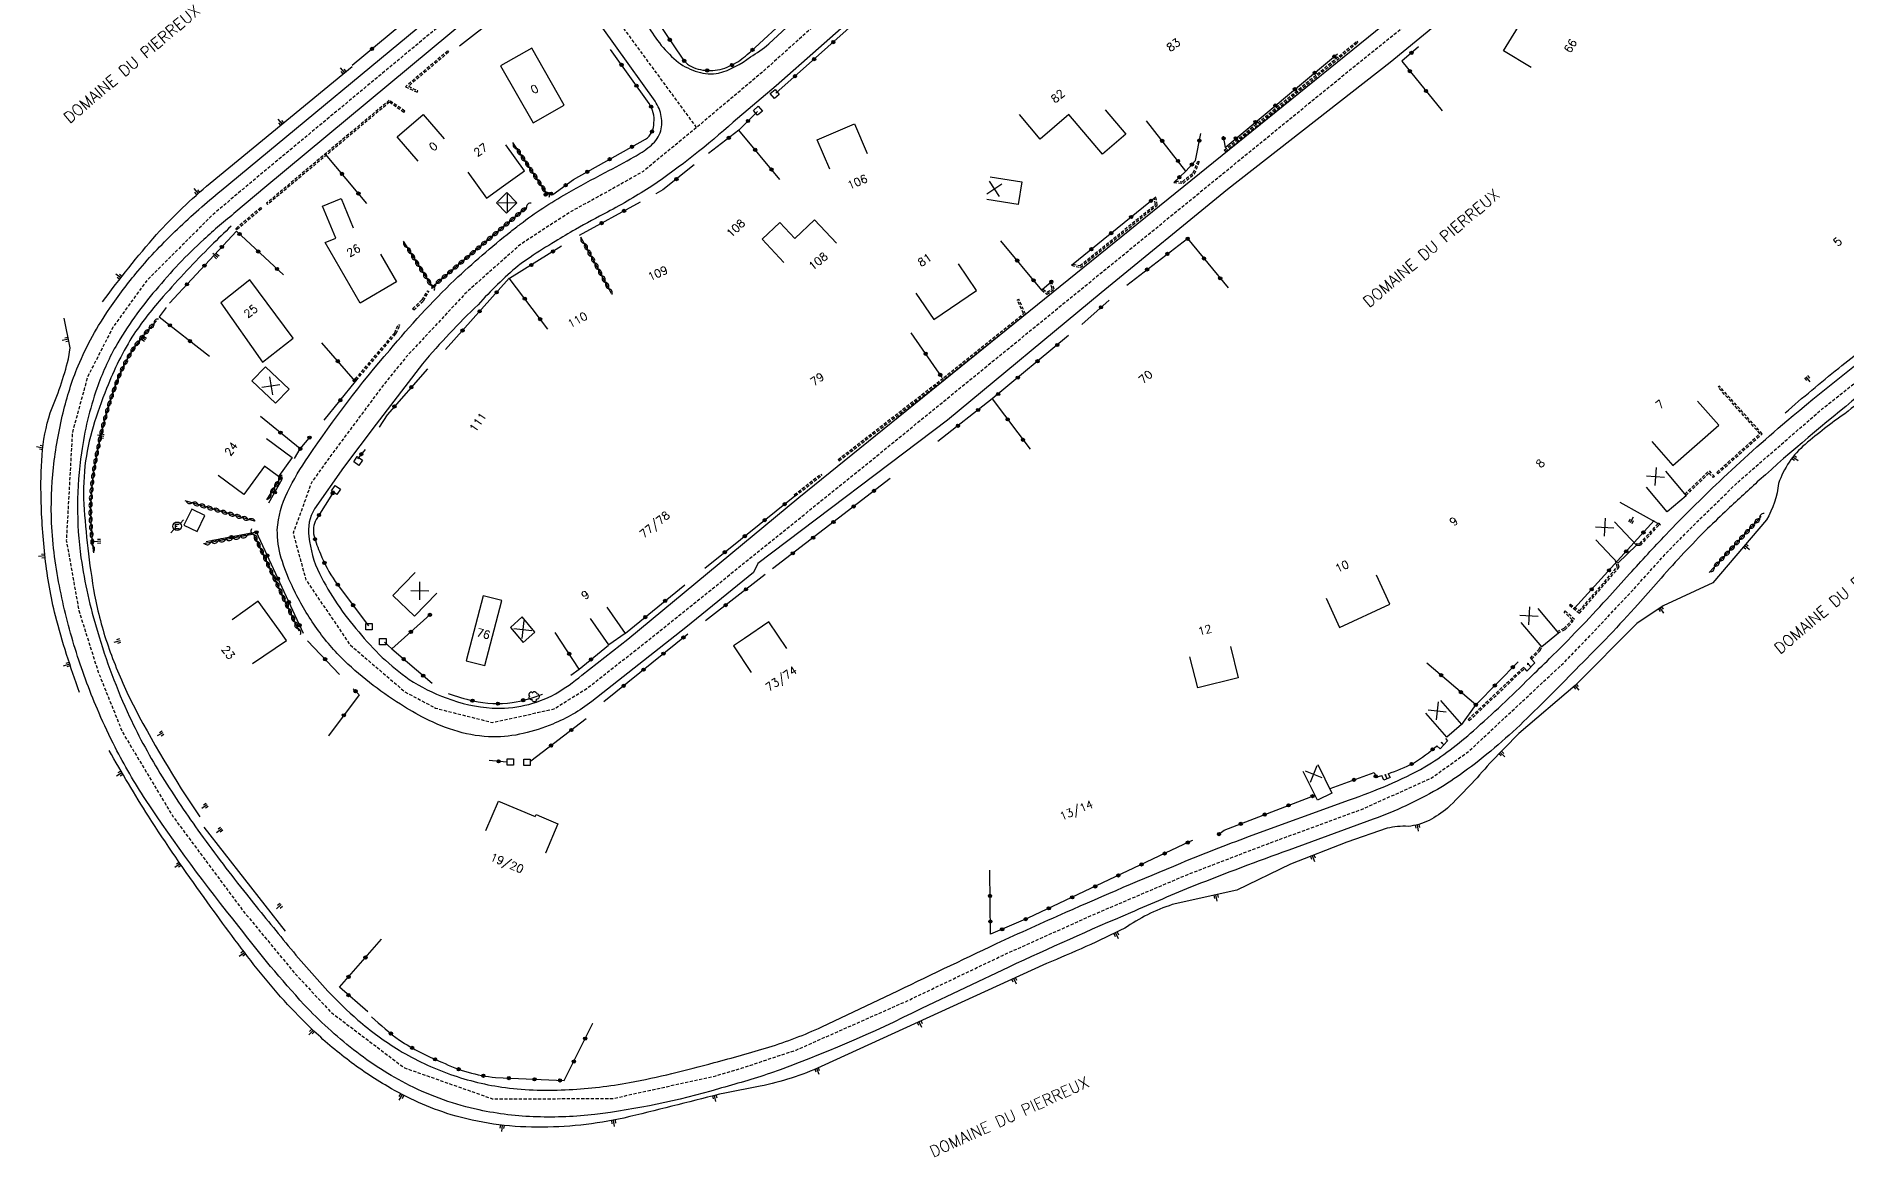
# Model space of a CAD drawing. Header units: millimetres. Extents: x 215106 to 216001, y 109646 to 110000.
# Drawn here: x 215105.7 to 215388.6, y 109693.8 to 109868.9 of the extents above; entities that cross this region are included whole.
import ezdxf
from ezdxf.enums import TextEntityAlignment as Align

# ---------------------------------------------------------------- set-up
doc = ezdxf.new("R2010")
doc.units = ezdxf.units.MM
doc.linetypes.add('DASHED', pattern=[0.75, 0.5, -0.25])
doc.layers.get('0').update_dxf_attribs({"linetype": 'CONTINUOUS'})
for name, color, linetype in [('W0001', 6, 'DASHED'), ('W0008', 7, 'CONTINUOUS'), ('W0100', 7, 'CONTINUOUS'), ('W0112', 1, 'DASHED'), ('W0211', 2, 'CONTINUOUS'), ('W0300', 7, 'CONTINUOUS'), ('W0310', 3, 'CONTINUOUS'), ('W0322', 7, 'CONTINUOUS'), ('W0471', 7, 'CONTINUOUS'), ('W0989', 7, 'CONTINUOUS'), ('W0991', 7, 'CONTINUOUS')]:
    doc.layers.add(name, color=color, linetype=linetype)
doc.styles.get("Standard").update_dxf_attribs({"font": 'romans.shx', "width": 0.85})

# ---------------------------------------------------------------- blocks, each defined once
blk = doc.blocks.new('t112o')
at = {"color": 0, "linetype": 'Continuous'}
for p, q in [((-0.5, 0.5), (0.5, 0.5)), ((-0.5, -0.5), (-0.5, 0.5)), ((0.5, 0.5), (0.5, -0.5)), ((0.5, -0.5), (-0.5, -0.5))]:
    blk.add_line(p, q, dxfattribs=at)
blk = doc.blocks.new('T471')
for p, q in [((-0.333334, 0.333334), (-0.333334, -0.333334)), ((-0.333334, 0.333334), (0.333334, 0.333334)), ((-0.333334, 0), (0, 0)), ((0.500001, 0.500001), (1.000002, 1.000002)), ((-0.500001, -0.500001), (-1.000002, -1.000002)), ((-0.333334, -0.333334), (0.333334, -0.333334))]:
    blk.add_line(p, q)
blk.add_ellipse((0, 0), major_axis=(0.471405, 0.471405), ratio=1, start_param=5.4977871438, end_param=11.780972451)
blk = doc.blocks.new('T300')
for p, q in [((-0.8, 0.51), (-0.86, 0.34)), ((-0.86, 0.34), (-0.86, 0.17)), ((-0.86, 0.17), (-0.74, 0.06)), ((-0.69, 0.63), (-0.8, 0.51)), ((-0.8, -0.06), (-0.74, 0.06)), ((-0.74, 0.06), (-0.69, 0.11)), ((-0.57, 0.69), (-0.69, 0.63)), ((-0.46, 0.69), (-0.57, 0.69)), ((-0.29, 0.63), (-0.46, 0.69)), ((-0.29, 0.63), (-0.17, 0.74)), ((-0.23, 0.57), (-0.29, 0.63)), ((-0.17, 0.74), (-0.06, 0.8)), ((-0.06, 0.8), (0.06, 0.8)), ((0.06, 0.8), (0.23, 0.74)), ((0.23, 0.74), (0.34, 0.63)), ((0.34, 0.63), (0.4, 0.51)), ((0.46, 0.46), (0.34, 0.46)), ((0.4, 0.51), (0.4, 0.46)), ((0.57, 0.4), (0.46, 0.46)), ((0.57, 0.4), (0.69, 0.29)), ((0.69, 0.29), (0.74, 0.17)), ((0.74, 0.06), (0.69, -0.17)), ((0.74, 0.17), (0.74, 0.06)), ((-0.8, -0.17), (-0.8, -0.06)), ((-0.8, -0.23), (-0.8, -0.17)), ((-0.74, -0.34), (-0.8, -0.23)), ((-0.69, -0.4), (-0.74, -0.34)), ((-0.51, -0.46), (-0.69, -0.4)), ((-0.4, -0.46), (-0.51, -0.46)), ((-0.4, -0.46), (-0.34, -0.46)), ((-0.34, -0.46), (-0.34, -0.4)), ((-0.34, -0.51), (-0.34, -0.46)), ((-0.29, -0.63), (-0.34, -0.51)), ((-0.17, -0.74), (-0.29, -0.63)), ((-0.06, -0.8), (-0.17, -0.74)), ((0.06, -0.8), (-0.06, -0.8)), ((0.17, -0.74), (0.06, -0.8)), ((0.23, -0.69), (0.17, -0.74)), ((0.29, -0.46), (0.23, -0.46)), ((0.29, -0.63), (0.23, -0.69)), ((0.46, -0.4), (0.29, -0.46)), ((0.34, -0.51), (0.29, -0.63)), ((0.34, -0.51), (0.34, -0.46)), ((0.57, -0.34), (0.46, -0.4)), ((0.63, -0.29), (0.57, -0.34)), ((0.69, -0.17), (0.63, -0.29))]:
    blk.add_line(p, q)
blk = doc.blocks.new('t211o')
at = {"color": 0, "linetype": 'Continuous'}
for p, q in [((-0.29, 0.5), (-0.29, 0)), ((0, 1), (0, 0)), ((0.29, 0.5), (0.29, 0))]:
    blk.add_line(p, q, dxfattribs=at)
blk = doc.blocks.new('t991o')
at = {"color": 0, "linetype": 'Continuous'}
for p, q in [((-1, 1), (1, -1)), ((-1, -1), (1, 1))]:
    blk.add_line(p, q, dxfattribs=at)
blk = doc.blocks.new('t322o')
at = {"color": 0, "linetype": 'Continuous'}
for radius in [0.25, 0.15]:
    blk.add_circle((0, 0), radius, dxfattribs=at)
blk = doc.blocks.new('t310o')
at = {"color": 0, "linetype": 'Continuous'}
for centre, start, end in [((-0.5, 0.38), 216.8699, 323.1304), ((0.5, -0.37), 36.8699, 143.1303)]:
    blk.add_arc(centre, 0.625, start, end, dxfattribs=at)

msp = doc.modelspace()

# ---------------------------------------------------------------- linework, layer by layer
at = {"layer": 'W0001'}
msp.add_line((215208.91, 109854.64), (215185.86, 109886.01), dxfattribs=at)
at = {"layer": 'W0001', "flags": 128}
for points in [[(215264.37, 110000), (215231.25, 109961.94), (215210.08, 109936.66), (215197.49, 109919.68), (215192.56, 109910.28), (215188.71, 109901.15), (215187.75, 109897.94), (215186.99, 109891.46), (215185.86, 109886.01), (215177.97, 109878.18), (215172.43, 109873.58), (215138.05, 109845.02), (215133.27, 109840.97), (215123.01, 109830.72), (215117.71, 109823.42), (215113.75, 109815.63), (215111.38, 109806.95), (215110.45, 109790.13), (215112.41, 109779.17), (215115.44, 109769.56), (215119.2, 109760.2), (215127.12, 109746.97), (215137.99, 109732.35), (215146.17, 109722.45), (215151.81, 109716.41), (215163.26, 109707.74), (215176.99, 109702.91), (215195.73, 109702.93), (215211.96, 109706.51), (215216.02, 109707.72), (215224.43, 109710.51), (215241.67, 109718.14), (215256.7, 109725.31), (215271.63, 109732), (215285.63, 109737.96), (215298.26, 109742.8), (215312.74, 109748.1), (215323.64, 109752.99), (215329.48, 109757.16), (215344.45, 109771.1), (215348.93, 109775.75), (215355.29, 109782.52), (215360.37, 109788.16), (215365.14, 109793.01), (215371.78, 109799.45), (215384.77, 109810.73), (215393.09, 109817.35), (215406.72, 109827.63), (215414.05, 109832.16), (215427.69, 109840.55), (215434.99, 109844.34), (215454.51, 109852.94), (215463.01, 109855.79), (215471.19, 109858.33), (215474.15, 109858.83), (215484.85, 109859.91), (215502.98, 109863.39), (215513.42, 109866.76), (215523.02, 109870.22), (215531.76, 109872.24), (215540.2, 109871.03), (215542.61, 109870.14), (215547.1, 109864.33), (215549.08, 109858.41), (215553.31, 109841.97), (215557.24, 109830.47), (215561.81, 109823.58), (215567.13, 109818.04), (215573.66, 109811.58), (215573.66, 109811.58)], [(215368.56, 110000), (215311.99, 109948.07), (215248.75, 109889.83), (215219.32, 109863.41), (215208.91, 109854.64), (215200.54, 109847.77), (215194.78, 109844.51), (215189.3, 109841.52), (215181.38, 109836.37), (215172.94, 109828.88), (215163.54, 109818.81), (215159.62, 109813.93), (215151.02, 109802.38), (215148.74, 109799.15), (215145.88, 109791.26), (215147.86, 109783.99), (215154.75, 109773.85), (215163.34, 109766.48), (215168.14, 109763.93), (215177.03, 109761.68), (215186.63, 109763.81), (215191.76, 109767.01), (215202.71, 109775.61), (215236.49, 109802.88), (215309.69, 109862.6), (215407.32, 109941.56), (215425.37, 109956.44), (215439.67, 109967.6), (215444.65, 109972.16), (215447.28, 109976.96), (215447.43, 109981.64), (215446.28, 109985.8), (215439.22, 110000)]]:
    msp.add_lwpolyline(points, dxfattribs=at)
at = {"layer": 'W0008', "flags": 128}
for points in [[(215158.87, 109808.31), (215153.76, 109801.51), (215149.2, 109795.06, 0.1729), (215148.35, 109790.73, 0.09), (215150, 109784.95, 0.0656), (215156.13, 109775.87, 0.0715), (215164.02, 109768.42, 0.0567), (215169.79, 109765.53, 0.077), (215176.98, 109763.93, 0.0676), (215182.07, 109764.37, 0.0714), (215186.84, 109766.17, 0.0395), (215190.99, 109769.07), (215198.18, 109774.71), (215224.86, 109796.83), (215407.48, 109944.56), (215425.29, 109959.12), (215433.93, 109965.78, 0.0075), (215440.01, 109970.68, 0.0689), (215444.37, 109974.95, 0.0898), (215445.77, 109977.9, 0.0766), (215446, 109981.02, 0.1024), (215445.05, 109985.02), (215437.48, 110000)], [(215372.28, 110000), (215319.44, 109951.59), (215304.49, 109937.43), (215284.64, 109918.7), (215249.4, 109886.12), (215234.53, 109872.83), (215221.35, 109861.17), (215214.63, 109855.46, -0.0313), (215201.92, 109845.48, -0.0221), (215194.97, 109841.43, 0.0074), (215189.97, 109838.72, 0.0072), (215186.81, 109836.83, 0.01), (215182.88, 109834.35, 0.0172), (215181.05, 109833.04, 0.0356), (215174.78, 109826.95, 0.0285), (215166.11, 109817.74), (215158.87, 109808.31), (215158.87, 109808.31)], [(215208.97, 109931.23, 0.0225), (215201.98, 109921.98, 0.015), (215198.02, 109915.48, 0.0233), (215193.21, 109906.58, 0.077), (215190.32, 109897.23, 0.0027), (215189.89, 109892.17, 0.1677), (215190.23, 109887.43), (215194.67, 109880.52), (215201.25, 109870.58, 0.0918), (215206.06, 109864.81, 0.085), (215209.09, 109863.33, 0.115), (215212.34, 109863.11, 0.0965), (215217.3, 109865.66, 0.0429), (215220.17, 109867.7), (215248.1, 109893.54), (215277.38, 109920.55), (215319.49, 109958.71), (215343.39, 109979.55), (215365.2, 110000)], [(215381.54, 109917.58), (215317.23, 109864.77), (215291.84, 109844.93), (215272.08, 109828.8), (215248.11, 109808.92), (215218.46, 109786.5), (215217.8, 109785.12), (215207.23, 109776.52), (215192.53, 109764.96, -0.068), (215186.42, 109761.45, -0.0433), (215181.83, 109759.97, -0.0584), (215177.08, 109759.44, -0.0661), (215171.64, 109760.27, -0.0486), (215166.49, 109762.32, -0.0239), (215162.66, 109764.54, -0.0568), (215153.36, 109771.84, -0.0448), (215149.1, 109777.06, -0.0398), (215145.71, 109783.03, -0.0395), (215144.03, 109787.38, -0.0779), (215143.41, 109791.8, -0.1022), (215145, 109797.68, -0.0366), (215148.27, 109803.24, -0.0295), (215160.97, 109819.87, -0.0261), (215171.1, 109830.81, -0.0216), (215179.88, 109838.39, -0.0056), (215181.35, 109839.54, -0.0325), (215188.62, 109844.33, -0.0085), (215194.6, 109847.6, 0.0107), (215199.16, 109850.06, 0.0436), (215201.57, 109851.66, 0.1327), (215203.2, 109853.82, 0.1258), (215203.38, 109856.35, 0.1132), (215202.43, 109858.73), (215190.03, 109876.11, 0.1599)], [(215390.36, 109812.66, 0.0138), (215374.9, 109799.55, 0.0047), (215369.95, 109794.97, 0.0054), (215366.82, 109791.97, 0.0183), (215359.56, 109784.26), (215355.94, 109780.14, -0.014), (215346.78, 109770.53, -0.0082), (215338.08, 109761.82, -0.0344), (215328.71, 109753.92, -0.0223), (215324.61, 109751.23, -0.0458), (215314.58, 109746.58), (215301.39, 109741.75, 0.0083), (215286.7, 109736.2, 0.0061), (215276.67, 109731.96, 0.0087), (215257.66, 109723.47), (215244.01, 109717, -0.0301), (215220.43, 109706.89, -0.0134), (215212.3, 109704.46, -0.0405), (215193.02, 109700.44, -0.035), (215183.94, 109700.08, -0.0448), (215174.94, 109701.16, -0.0628), (215164.07, 109704.99, -0.0496), (215155.31, 109710.57, -0.0369), (215147.62, 109717.6, -0.0241), (215137.4, 109729.82, -0.0233), (215122.83, 109749.64, -0.024), (215118.08, 109757.81, -0.0166), (215115.56, 109763.17, -0.0255), (215112.02, 109772.62, -0.0269), (215109.5, 109782.39, -0.039), (215108.15, 109792.86, -0.0375), (215108.45, 109801.52, -0.0327), (215109.95, 109810.07, -0.0385), (215112.28, 109817.39, -0.0506), (215117.25, 109826.41, -0.0256), (215121.6, 109832.18, -0.0279), (215127.82, 109838.78, -0.0174), (215134.63, 109844.8), (215171.13, 109875.06)], [(215173.74, 109872.1), (215141.47, 109845.24), (215136.92, 109841.44, 0.011), (215131.92, 109837.15, 0.0332), (215124.42, 109829.25, 0.0475), (215118.16, 109820.44, 0.0423), (215115.23, 109813.88, 0.049), (215112.81, 109803.84, 0.0344), (215112.2, 109795.61, 0.0353), (215112.74, 109787.39, 0.038), (215115.32, 109775.95, 0.0374), (215120.32, 109762.59, 0.0285), (215125.43, 109753.2, 0.018), (215131.41, 109744.3, 0.0116), (215138.57, 109734.87, 0.0052), (215144.73, 109727.29, 0.0168), (215151.3, 109719.74, 0.0249), (215156, 109715.21, 0.0423), (215162.45, 109710.49, 0.0512), (215170.45, 109706.72, 0.0513), (215179.04, 109704.65, 0.0464), (215188.98, 109704.34, 0.0309), (215198.43, 109705.43, 0.0211), (215211.62, 109708.55, 0.0111), (215220.18, 109710.97, 0.0345), (215228.44, 109714.13), (215239.32, 109719.29, -0.0018), (215255.75, 109727.15, -0.005), (215266.59, 109732.04, -0.0067), (215284.55, 109739.73, -0.0094), (215295.13, 109743.86), (215310.89, 109749.63, 0.0455), (215322.67, 109754.75, 0.0455), (215330.25, 109760.4, 0.0142), (215339.03, 109768.65, 0.0016), (215342.13, 109771.67, 0.0137), (215351.07, 109780.96), (215354.64, 109784.89, -0.0058), (215360.33, 109791.06, -0.0132), (215368.66, 109799.34, -0.0133), (215379.18, 109808.8, -0.0133), (215395.82, 109822.05, -0.0064)]]:
    msp.add_lwpolyline(points, format="xyb", dxfattribs=at)
at = {"layer": 'W0100'}
for p, q in [((215338.67, 109770.93), (215338.89, 109770.89)), ((215338.67, 109770.93), (215338.7, 109770.71)), ((215339.21, 109770.36), (215338.67, 109770.93)), ((215325.2, 109758.62), (215325.25, 109758.45)), ((215325.2, 109758.62), (215325.36, 109758.57)), ((215325.61, 109758.19), (215325.2, 109758.62)), ((215316.43, 109753.54), (215316.43, 109753.34)), ((215316.43, 109753.54), (215316.58, 109753.41)), ((215316.75, 109752.87), (215316.43, 109753.54))]:
    msp.add_line(p, q, dxfattribs=at)
at = {"layer": 'W0100', "flags": 128}
for points in [[(215339.24, 109864.01), (215334.96, 109866.6), (215341.28, 109877), (215345.55, 109874.4), (215345.55, 109874.4)], [(215183.37, 109855.37), (215188.21, 109858.11), (215183.14, 109867.02), (215178.29, 109864.28), (215183.37, 109855.37), (215183.37, 109855.37)], [(215165.42, 109849.38), (215162.15, 109853.16), (215166.2, 109856.67), (215169.48, 109852.89), (215169.48, 109852.89)], [(215272.73, 109857.39), (215275.97, 109853.58), (215272.3, 109850.47), (215267.05, 109856.66), (215262.55, 109852.84), (215259.32, 109856.65), (215259.32, 109856.65)], [(215229.72, 109848.11), (215227.75, 109852.71), (215233.57, 109855.2), (215235.54, 109850.6), (215235.54, 109850.6)], [(215173.16, 109847.68), (215176.07, 109843.61), (215178.75, 109845.52), (215182.02, 109847.86), (215179.11, 109851.93), (215179.11, 109851.93)], [(215254.77, 109846.91), (215259.71, 109846.14), (215259.15, 109842.6), (215254.21, 109843.38), (215254.21, 109843.38)], [(215159.53, 109834.83), (215162.04, 109830.51), (215156.34, 109827.2), (215150.89, 109836.67), (215152.57, 109837.37), (215150.49, 109842.36), (215153.36, 109843.56), (215155.28, 109838.94), (215155.28, 109838.94)], [(215180.82, 109842.85), (215179.25, 109844.46), (215177.64, 109842.89), (215179.21, 109841.28), (215180.82, 109842.85), (215180.82, 109842.85)], [(215222.55, 109833.56), (215219.13, 109837.2), (215221.91, 109839.82), (215224.26, 109837.32), (215227.33, 109840.21), (215230.76, 109836.57), (215230.76, 109836.57)], [(215243.16, 109828.77), (215245.98, 109824.64), (215252.64, 109829.2), (215249.83, 109833.33), (215249.83, 109833.33)], [(215141.1, 109817.99), (215145.9, 109821.72), (215139.09, 109830.85), (215134.59, 109827.26), (215141.1, 109817.99), (215141.1, 109817.99)], [(215143.13, 109811.55), (215145.26, 109813.75), (215141.57, 109817.25), (215139.44, 109815.04), (215143.13, 109811.55), (215143.13, 109811.55)], [(215358.09, 109805.61), (215361.39, 109801.85), (215368.56, 109808.14), (215365.26, 109811.9), (215365.26, 109811.9)], [(215141.7, 109806.04), (215145.74, 109803.09), (215143.57, 109800.13), (215141.4, 109801.72), (215138.18, 109797.32), (215134.15, 109800.27), (215134.15, 109800.27)], [(215360.25, 109800.94), (215363.47, 109797.12), (215360.5, 109794.62), (215357.28, 109798.44), (215357.28, 109798.44)], [(215130.89, 109791.51), (215132.1, 109794.02), (215130.03, 109795.02), (215128.82, 109792.51), (215130.89, 109791.51), (215130.89, 109791.51)], [(215352.29, 109793.01), (215355.73, 109789.39), (215352.8, 109786.6), (215349.35, 109790.23), (215349.35, 109790.23)], [(215168.31, 109781.89), (215164.85, 109778.28), (215161.46, 109781.53), (215164.92, 109785.14), (215164.92, 109785.14)], [(215307.23, 109781.09), (215309.32, 109776.55), (215317.21, 109780.18), (215315.12, 109784.72), (215315.12, 109784.72)], [(215139.53, 109770.92), (215144.85, 109774.52), (215143.7, 109776.12), (215140.43, 109780.66), (215136.37, 109777.75), (215136.37, 109777.75)], [(215172.9, 109771.34), (215175.82, 109770.57), (215178.46, 109780.73), (215175.54, 109781.5), (215172.9, 109771.34), (215172.9, 109771.34)], [(215179.81, 109776.54), (215181.81, 109774.17), (215183.65, 109775.81), (215181.65, 109778.18), (215179.81, 109776.54), (215179.81, 109776.54)], [(215194.89, 109779.71), (215197.74, 109775.61), (215195.2, 109773.84), (215192.35, 109777.95), (215192.35, 109777.95)], [(215223, 109773.24), (215220.2, 109777.39), (215216.37, 109774.8), (215214.64, 109773.64), (215217.43, 109769.49), (215217.43, 109769.49)], [(215292.3, 109773.54), (215293.51, 109768.69), (215287.17, 109767.1), (215285.96, 109771.95), (215285.96, 109771.95)], [(215325.08, 109765.14), (215328.37, 109761.37), (215326.08, 109759.37), (215322.79, 109763.13), (215322.79, 109763.13)], [(215325.88, 109759.2), (215326.19, 109758.83), (215325.04, 109757.55), (215324.51, 109758.05), (215324.51, 109758.05)], [(215305.93, 109755.13), (215308.15, 109750.65), (215305.89, 109749.53), (215303.67, 109754.01), (215303.67, 109754.01)], [(215316.9, 109753.68), (215317.26, 109753.08), (215316.24, 109752.67), (215315.96, 109753.4), (215315.96, 109753.4)], [(215176, 109744.8), (215177.96, 109749.41), (215183.69, 109747.01), (215183.82, 109747.31), (215184.66, 109746.95), (215187.24, 109745.85), (215185.29, 109741.25), (215185.29, 109741.25)]]:
    msp.add_lwpolyline(points, dxfattribs=at)
at = {"layer": 'W0100'}
for points in [[(215340.29, 109779.49), (215343.51, 109775.66), (215340.94, 109773.5), (215337.72, 109777.32)], [(215338.2, 109770.1), (215338.57, 109769.71), (215339.86, 109771.02), (215339.32, 109771.57)]]:
    msp.add_lwpolyline(points, dxfattribs=at)
at = {"layer": 'W0112'}
for p, q in [((215309.25, 109865.8), (215312.01, 109868.11)), ((215309.42, 109865.61), (215312.17, 109867.92)), ((215312.01, 109868.11), (215312.17, 109867.92)), ((215169.99, 109866.6), (215163.43, 109861.01)), ((215170.15, 109866.41), (215163.89, 109861.07)), ((215169.99, 109866.6), (215170.15, 109866.41)), ((215291.33, 109851.08), (215309.26, 109865.8)), ((215291.49, 109850.89), (215309.42, 109865.61)), ((215163.43, 109861.01), (215165.25, 109860.17)), ((215163.89, 109861.07), (215165.35, 109860.4)), ((215165.25, 109860.17), (215165.35, 109860.4)), ((215160.89, 109858.89), (215141.72, 109842.8)), ((215160.91, 109858.58), (215141.88, 109842.61)), ((215163.32, 109857.21), (215160.89, 109858.89)), ((215163.18, 109857), (215160.91, 109858.58)), ((215163.18, 109857), (215163.32, 109857.21)), ((215291.33, 109851.08), (215291.49, 109850.89)), ((215286.48, 109847.57), (215287.2, 109849.39)), ((215286.69, 109847.41), (215287.43, 109849.3)), ((215287.2, 109849.39), (215287.43, 109849.3)), ((215283.43, 109846.05), (215283.68, 109846.28)), ((215283.43, 109846.05), (215284.88, 109845.91)), ((215283.68, 109846.28), (215284.8, 109846.17)), ((215284.8, 109846.17), (215286.48, 109847.57)), ((215284.88, 109845.91), (215286.69, 109847.41)), ((215141.72, 109842.8), (215141.88, 109842.61)), ((215268.8, 109833.06), (215280.58, 109842.62)), ((215268.86, 109832.79), (215280.85, 109842.52)), ((215280.65, 109843.8), (215280.42, 109843.62)), ((215280.58, 109842.62), (215280.42, 109843.62)), ((215280.85, 109842.52), (215280.65, 109843.8)), ((215140.79, 109842.12), (215136.93, 109838.84)), ((215140.95, 109841.93), (215137.09, 109838.65)), ((215140.79, 109842.12), (215140.95, 109841.93)), ((215137.09, 109838.65), (215136.93, 109838.84)), ((215267.45, 109833.11), (215267.7, 109833.31)), ((215267.45, 109833.11), (215268.86, 109832.79)), ((215267.7, 109833.31), (215268.8, 109833.06)), ((215166.02, 109827.7), (215166.85, 109829.12)), ((215166.24, 109827.58), (215167.06, 109829)), ((215166.85, 109829.12), (215167.06, 109829)), ((215263.01, 109829.4), (215262.81, 109829.23)), ((215262.81, 109829.23), (215263.64, 109828.59)), ((215263.01, 109829.4), (215263.65, 109828.91)), ((215263.64, 109828.59), (215264.75, 109829.39)), ((215263.65, 109828.91), (215264.45, 109829.48)), ((215264.13, 109830.37), (215264.33, 109830.54)), ((215264.45, 109829.48), (215264.13, 109830.37)), ((215264.75, 109829.39), (215264.33, 109830.54)), ((215164.54, 109826.33), (215166.07, 109827.76)), ((215164.71, 109826.15), (215164.54, 109826.33)), ((215164.71, 109826.15), (215166.24, 109827.58)), ((215247.53, 109815.57), (215259.98, 109825.58)), ((215247.68, 109815.38), (215260.29, 109825.51)), ((215259, 109827.72), (215259.23, 109827.82)), ((215259.98, 109825.58), (215259, 109827.72)), ((215260.29, 109825.51), (215259.23, 109827.82)), ((215155.58, 109815.33), (215161.78, 109822.61)), ((215161.74, 109822.55), (215162.33, 109823.87)), ((215161.97, 109822.45), (215162.56, 109823.77)), ((215162.33, 109823.87), (215162.56, 109823.77)), ((215155.77, 109815.16), (215161.97, 109822.45)), ((215155.58, 109815.33), (215155.77, 109815.16)), ((215231.01, 109802.77), (215247.53, 109815.58)), ((215231.16, 109802.57), (215247.68, 109815.38)), ((215368.66, 109814.23), (215368.47, 109814.06)), ((215374.99, 109806.81), (215368.47, 109814.06)), ((215375.34, 109806.79), (215368.66, 109814.23)), ((215368.26, 109800.76), (215374.99, 109806.81)), ((215368.43, 109800.57), (215375.34, 109806.79)), ((215231.01, 109802.77), (215231.16, 109802.57)), ((215224.17, 109797.28), (215228.29, 109800.48)), ((215224.32, 109797.08), (215228.44, 109800.29)), ((215228.29, 109800.48), (215228.44, 109800.29)), ((215363.27, 109797.36), (215367.04, 109800.99)), ((215363.43, 109797.17), (215367.03, 109800.64)), ((215367.03, 109800.64), (215367.7, 109799.95)), ((215367.04, 109800.99), (215367.88, 109800.12)), ((215367.88, 109800.12), (215367.7, 109799.95)), ((215368.26, 109800.76), (215368.43, 109800.57)), ((215224.26, 109797.09), (215224.17, 109797.28)), ((215356.23, 109789.62), (215359.15, 109792.83)), ((215356.33, 109789.36), (215359.34, 109792.66)), ((215359.34, 109792.66), (215359.15, 109792.83)), ((215355.74, 109789.64), (215355.73, 109789.39)), ((215355.73, 109789.39), (215356.33, 109789.36)), ((215355.74, 109789.64), (215356.23, 109789.62)), ((215346.78, 109779.11), (215352.72, 109786)), ((215346.82, 109778.76), (215352.99, 109785.94)), ((215352.72, 109786), (215352.42, 109787)), ((215352.99, 109785.94), (215352.8, 109786.6)), ((215345.4, 109780.19), (215345.24, 109780)), ((215345.4, 109780.19), (215346.78, 109779.11)), ((215344.38, 109776.36), (215345.68, 109777.75)), ((215344.58, 109779.13), (215344.41, 109778.95)), ((215345.68, 109777.75), (215344.41, 109778.95)), ((215344.53, 109776.15), (215346.04, 109777.76)), ((215346.04, 109777.76), (215344.58, 109779.13)), ((215345.24, 109780), (215346.82, 109778.76)), ((215344.38, 109776.36), (215343.34, 109775.86)), ((215344.53, 109776.15), (215343.51, 109775.66)), ((215339.14, 109771.75), (215340.46, 109773.08)), ((215339.32, 109771.57), (215339.14, 109771.75)), ((215339.32, 109771.57), (215340.67, 109772.94)), ((215340.46, 109773.08), (215340.76, 109773.71)), ((215340.67, 109772.94), (215340.94, 109773.5)), ((215329.42, 109762.16), (215338.03, 109770.29)), ((215329.59, 109761.98), (215338.2, 109770.1)), ((215338.2, 109770.1), (215338.03, 109770.29)), ((215329.42, 109762.16), (215329.59, 109761.98))]:
    msp.add_line(p, q, dxfattribs=at)
at = {"layer": 'W0211'}
for p, q in [((215359.49, 109792.54), (215353.18, 109796.06)), ((215131.92, 109745.33), (215144.62, 109729.08))]:
    msp.add_line(p, q, dxfattribs=at)
at = {"layer": 'W0211', "flags": 128}
for points in [[(215116.12, 109827.39, -0.0223), (215124.52, 109837.9, -0.037), (215132.93, 109845.93), (215155.08, 109864.19), (215155.08, 109864.19)], [(215136.18, 109839.21, 0.0037), (215133.08, 109836.2, 0.018), (215125.59, 109828.22, 0.0344), (215121.02, 109822.37, 0.0492), (215116.75, 109813.86, 0.0245), (215114.64, 109807.9, 0.0427), (215113.36, 109801.77, 0.0432), (215113.24, 109794.93, 0.0159), (215113.92, 109788.04, 0.0199), (215115.05, 109780.65, 0.0359), (215117.32, 109772.68, 0.0273), (215120.58, 109765.03, 0.0299), (215131.29, 109746.93), (215131.29, 109746.93)], [(215112.53, 109766.39, -0.0241), (215108.75, 109778.35, -0.0313), (215107.15, 109787.37, -0.0227), (215106.52, 109796.58, -0.0275), (215106.66, 109803.43, -0.0574), (215107.94, 109810.07, 0.0375), (215110.79, 109818.48), (215111.07, 109820.22), (215110.12, 109824.86), (215110.12, 109824.86)], [(215378.92, 109810.06, -0.0085), (215387.3, 109817.06, -0.0075), (215394.98, 109822.95), (215394.98, 109822.95)], [(215396.32, 109816.36, -0.0081), (215388.25, 109809.93, 0.0251), (215382.07, 109805.14, 0.1375), (215377.92, 109799.04, -0.1025), (215376.01, 109793.33), (215367.62, 109783.5), (215359.88, 109779.92), (215355.77, 109777.15), (215346.13, 109767.48), (215337.32, 109759.99), (215332.78, 109755.33, -0.0262), (215326.2, 109748.32, -0.059), (215323.31, 109746.4, -0.0959), (215320.05, 109745.46, 0.0647), (215316.77, 109745.17), (215310.48, 109742.97), (215301.68, 109739.54), (215293.31, 109735.49), (215283.2, 109733.23, 0.0738), (215275.77, 109729.55, -0.022), (215263.55, 109724.06), (215228.38, 109707.93, -0.054), (215218.85, 109704.86, -0.0012), (215212.49, 109703.6, -0.0006), (215197.55, 109699.88, -0.0252), (215190.8, 109698.8, -0.0287), (215183.95, 109698.46, -0.0333), (215177.16, 109698.96, -0.0388), (215170.55, 109700.42, -0.0572), (215160.65, 109704.82, -0.0321), (215154.25, 109709.12, -0.0282), (215148.42, 109714.15, -0.0338), (215139.76, 109723.85, -0.0119), (215131.99, 109734.34, -0.0139), (215123.27, 109747.04, -0.0103), (215117.14, 109757.32), (215117.14, 109757.32)]]:
    msp.add_lwpolyline(points, format="xyb", dxfattribs=at)
at = {"layer": 'W0310'}
for p, q in [((215185.49, 109844.33), (215180.19, 109852.27)), ((215190.78, 109837.54), (215195.58, 109828.76)), ((215141.79, 109796.49), (215143.76, 109799.64)), ((215139.87, 109793.15), (215129, 109796.33)), ((215367.09, 109785.14), (215375.19, 109793.85))]:
    msp.add_line(p, q, dxfattribs=at)
at = {"layer": 'W0310', "flags": 128}
for points in [[(215163.07, 109836.86), (215167.6, 109829.73), (215182.4, 109842.22), (215182.4, 109842.22)], [(215146.8, 109775.95), (215139.75, 109791.09), (215131.89, 109789.59), (215131.89, 109789.59)]]:
    msp.add_lwpolyline(points, dxfattribs=at)
msp.add_lwpolyline([(215124.56, 109824.42, 0.0357), (215121.17, 109820.43, 0.0587), (215118.34, 109814.9, 0.0428), (215115.38, 109804.43, 0.0515), (215114.21, 109794.64, 0.0264), (215114.7, 109788.19), (215114.7, 109788.19)], format="xyb", dxfattribs=at)
at = {"layer": 'W0322'}
for p, q in [((215155.11, 109864.36), (215166.68, 109873.96)), ((215221.88, 109846.54), (215215.5, 109854.24)), ((215285.33, 109847.82), (215279.17, 109855.7)), ((215157.37, 109842.79), (215150.94, 109850.45)), ((215200.1, 109843), (215190.56, 109837.79)), ((215267.45, 109833.11), (215280.65, 109843.8)), ((215187.78, 109836.09), (215179.7, 109831.04)), ((215179.64, 109831.08), (215169.67, 109819.95)), ((215185.68, 109823.11), (215179.64, 109831.08)), ((215273.33, 109827.68), (215269.08, 109823.88)), ((215247.26, 109815.57), (215242.42, 109822.58)), ((215255.08, 109812.24), (215260.99, 109804.38)), ((215147, 109804.45), (215140.79, 109809.49)), ((215157.11, 109804.31), (215155.95, 109802.89)), ((215210.18, 109785.78), (215224.26, 109797.09)), ((215239.12, 109799.81), (215220.76, 109785.68)), ((215346.03, 109779.55), (215358.5, 109793.25)), ((215197.8, 109775.62), (215207.04, 109783.17)), ((215219.62, 109784.82), (215210.3, 109777.57)), ((215161.29, 109773.17), (215167.24, 109778.51)), ((215153.14, 109769.21), (215148.1, 109774.45)), ((215190.56, 109770.02), (215186.83, 109775.76)), ((215207.51, 109775.5), (215194.4, 109764.9)), ((215330.62, 109764.44), (215322.99, 109770.97)), ((215191.63, 109762.27), (215182.99, 109755.64)), ((215179.22, 109755.5), (215176.5, 109755.76))]:
    msp.add_line(p, q, dxfattribs=at)
at = {"layer": 'W0322', "flags": 128}
for points in [[(215264.11, 109898.13), (215249.79, 109885.35), (215235.15, 109872.34), (215221.29, 109860), (215221.29, 109860)], [(215291.16, 109853.31), (215291.44, 109851.54), (215309.01, 109866.14), (215309.01, 109866.14)], [(215321.68, 109867.24), (215319.05, 109864.99), (215325.37, 109857.24), (215325.37, 109857.24)], [(215218.39, 109857.13), (215215.5, 109854.24), (215210.78, 109850.56), (215210.78, 109850.56)], [(215283.43, 109846.05), (215285.33, 109847.82), (215286.81, 109849.47), (215287.64, 109853.68), (215287.64, 109853.68)], [(215208.54, 109848.8), (215203.63, 109844.91), (215202.51, 109844.25), (215202.51, 109844.25)], [(215126.57, 109827.2), (215137.04, 109838.44), (215144.35, 109831.62), (215144.35, 109831.62)], [(215264.33, 109830.54), (215262.81, 109829.23), (215256.43, 109836.93), (215256.43, 109836.93)], [(215276.1, 109830.01), (215285.58, 109837.29), (215291.93, 109829.57), (215291.93, 109829.57)], [(215126.07, 109826.53), (215124.93, 109825.07), (215132.79, 109818.89), (215132.79, 109818.89)], [(215150.73, 109808.92), (215155.63, 109814.98), (215150.37, 109821.01), (215150.37, 109821.01)], [(215266.99, 109822.13), (215255.08, 109812.24), (215246.59, 109805.57), (215246.59, 109805.57)], [(215166.89, 109816.96), (215160.56, 109809.75), (215159.32, 109807.85), (215159.32, 109807.85)], [(215146.11, 109802.95), (215147, 109804.45), (215148.65, 109806.44), (215148.65, 109806.44)], [(215142.09, 109795.98), (215144.19, 109799.7), (215143.63, 109800.1), (215143.63, 109800.1)], [(215147.48, 109775.61), (215140.16, 109791.4), (215132.3, 109789.9), (215132.3, 109789.9)], [(215160.17, 109774.25), (215161.29, 109773.17), (215167.59, 109767.82), (215167.59, 109767.82)], [(215189.27, 109769.06), (215190.56, 109770.02), (215195.13, 109773.75), (215195.13, 109773.75)], [(215328.44, 109761.39), (215330.67, 109764.51), (215337.22, 109771.15), (215337.22, 109771.15)], [(215155.26, 109766.94), (215156.17, 109766.02), (215151.42, 109759.59), (215151.42, 109759.59)], [(215307.84, 109751.35), (215314.72, 109753.88), (215315.05, 109753.14), (215315.96, 109753.4), (215315.96, 109753.4)], [(215290.34, 109744.12), (215291.29, 109744.85), (215305.52, 109750.34), (215305.52, 109750.34)], [(215286.37, 109743.23), (215285.96, 109743.09), (215260.64, 109731.1), (215254.8, 109728.6), (215254.7, 109738.6), (215254.7, 109738.6)], [(215157.55, 109716.48), (215153.13, 109720.32), (215159.7, 109727.86), (215159.7, 109727.86)]]:
    msp.add_lwpolyline(points, dxfattribs=at)
for points in [[(215192.9, 109870.63), (215190.32, 109873.97, 0.1117), (215187.4, 109876.68, 0.1228), (215185.46, 109877.15, 0.158), (215183.52, 109876.47), (215171.88, 109867.37), (215171.88, 109867.37)], [(215197.86, 109878.19), (215200.82, 109874.09), (215206.75, 109865.32, 0.1806), (215209.12, 109863.77, 0.1059), (215212.19, 109863.65, 0.0938), (215215.02, 109864.72, 0.0516), (215217.37, 109866.53), (215223.34, 109872.04), (215223.34, 109872.04)], [(215185.12, 109844.04), (215185.8, 109844.47), (215186.44, 109844.16), (215189.66, 109846.51), (215200.91, 109852.8, 0.2465), (215202.24, 109855.37, 0.1662), (215201.51, 109858.39), (215195.45, 109866.84), (215195.45, 109866.84)], [(215152.29, 109797.88), (215149.47, 109793.39, 0.1991), (215149.16, 109790.82, 0.0489), (215150.15, 109788.06, 0.0598), (215152.46, 109783.72), (215157.65, 109776.81), (215157.65, 109776.81)], [(215170.07, 109766.21, 0.0255), (215174.01, 109765.07, 0.091), (215180.11, 109764.79, 0.0447), (215184.82, 109766.09), (215184.82, 109766.09)], [(215316.9, 109753.68, 0.0436), (215320.88, 109755.35, 0.0456), (215324.51, 109758.05), (215324.51, 109758.05)], [(215158.14, 109715.72, 0.0339), (215162.5, 109712.06, 0.0504), (215169.11, 109708.63, 0.0897), (215177.5, 109706.23), (215188.23, 109705.74), (215192.69, 109714.69), (215192.69, 109714.69)]]:
    msp.add_lwpolyline(points, format="xyb", dxfattribs=at)

# ---------------------------------------------------------------- block references
at = {"layer": 'W0112'}
for p, rotation in [((215221.11, 109859.87), 219.9313), ((215218.48, 109857.25), 219.9313), ((215156.03, 109802.54), 235.6286), ((215152.56, 109798.01), 235.6286)]:
    msp.add_blockref('t112o', p, dxfattribs=dict(at, rotation=rotation))
for p in [(215157.73, 109776.66), (215159.89, 109774.33), (215179.82, 109755.52), (215182.4, 109755.48)]:
    msp.add_blockref('t112o', p, dxfattribs=at)
at = {"layer": 'W0211'}
for p, rotation in [((215153.88, 109863.2), 39.50240311997204), ((215144.14, 109855.18), 39.5024031192698), ((215131.03, 109844.32), 40.02840673313766), ((215134.11, 109834.36), 48.8905578166538), ((215118.99, 109831.18), 51.76989751226826), ((215110.79, 109821.61), 101.9087359775682), ((215122.81, 109821.5), 58.35752351213778), ((215382.24, 109815.69), 218.4076089140019), ((215116.3, 109806.4), 76.993103244201), ((215106.78, 109804.62), 79.71896884197054), ((215380.15, 109803.13), 233.9485683191774), ((215354.71, 109792.89), 330.5248833021936), ((215115.82, 109790.05), 93.73033436160858), ((215372.58, 109789.32), 229.5119650610755), ((215107.1, 109787.76), 95.86843529587007), ((215359.43, 109779.62), 213.9382384549564), ((215118.9, 109774.52), 106.7396882802711), ((215110.98, 109770.85), 108.1248872702905), ((215346.13, 109767.48), 220.3911759979035), ((215125.57, 109760.12), 118.2551629963641), ((215334.41, 109757.01), 225.6950080051467), ((215119.14, 109753.87), 120.2092043164154), ((215132.46, 109748.86), 123.0609697517917), ((215134.72, 109745.13), 127.6760738339216), ((215321.5, 109745.71), 189.840133863546), ((215305.1, 109740.87), 201.3001237928669), ((215128.23, 109739.64), 124.7895297003002), ((215290.02, 109734.76), 192.603771920344), ((215144.03, 109733.23), 130.57036524586), ((215274.37, 109728.8), 206.2326939883368), ((215138.26, 109725.78), 127.1571185308016), ((215258.43, 109721.71), 204.6326055079153), ((215243.69, 109714.95), 204.6326055077061), ((215149.01, 109713.59), 136.0479766460441), ((215227.67, 109707.62), 200.6255072762933), ((215162.94, 109703.55), 151.7110702841927), ((215211.7, 109703.43), 193.1405858714264), ((215178.59, 109698.78), 172.596777701195), ((215195.93, 109699.55), 188.7327609467256)]:
    msp.add_blockref('t211o', p, dxfattribs=dict(at, rotation=rotation))
at = {"layer": 'W0300'}
msp.add_blockref('T300', (215183.56, 109765.71), dxfattribs=at)
at = {"layer": 'W0310'}
for p, rotation in [((215180.83, 109851.31), 123.7555032897554), ((215181.47, 109850.35), 123.7555032897554), ((215182.11, 109849.39), 123.7555032897554), ((215182.76, 109848.42), 123.7555032897554), ((215183.4, 109847.46), 123.7555032897554), ((215184.04, 109846.5), 123.7555032897554), ((215184.68, 109845.54), 123.7555032897554), ((215185.32, 109844.58), 123.7555032897554), ((215182.32, 109842.16), 40.18662906873492), ((215178.79, 109839.18), 40.18662906873492), ((215179.67, 109839.92), 40.18662906873492), ((215180.56, 109840.67), 40.18662906873492), ((215181.44, 109841.41), 40.18662906873492), ((215163.69, 109835.89), 302.4598096120802), ((215175.26, 109836.2), 40.18662906873492), ((215176.14, 109836.94), 40.18662906873492), ((215177.03, 109837.69), 40.18662906873492), ((215177.91, 109838.43), 40.18662906873492), ((215191.34, 109836.52), 298.6540832744034), ((215164.31, 109834.91), 302.4598096120802), ((215164.93, 109833.94), 302.4598096120802), ((215165.55, 109832.96), 302.4598096120802), ((215171.73, 109833.22), 40.18662906873492), ((215172.62, 109833.96), 40.18662906873492), ((215173.5, 109834.71), 40.18662906873492), ((215174.38, 109835.45), 40.18662906873492), ((215191.89, 109835.51), 298.6540832744034), ((215192.44, 109834.5), 298.6540832744034), ((215193, 109833.48), 298.6540832744034), ((215166.17, 109831.99), 302.4598096120802), ((215166.79, 109831.01), 302.4598096120802), ((215167.41, 109830.04), 302.4598096120802), ((215168.2, 109830.23), 40.18662906873492), ((215169.09, 109830.98), 40.18662906873492), ((215169.97, 109831.72), 40.18662906873492), ((215170.85, 109832.47), 40.18662906873492), ((215193.55, 109832.47), 298.6540832744034), ((215194.11, 109831.46), 298.6540832744034), ((215194.66, 109830.44), 298.6540832744034), ((215195.21, 109829.43), 298.6540832744034), ((215122.61, 109822.27), 230.0994706684562), ((215123.37, 109823.15), 228.2980537699836), ((215124.15, 109824), 226.4966368715108), ((215120.56, 109819.48), 238.5950271327629), ((215121.19, 109820.45), 233.7023044654016), ((215121.89, 109821.37), 231.9008875669289), ((215118.96, 109816.41), 246.0769183614887), ((215119.45, 109817.46), 243.5829546185801), ((215119.98, 109818.48), 241.0889908756715), ((215117.72, 109813.18), 250.93367268899), ((215118.11, 109814.27), 249.894893774171), ((215118.51, 109815.35), 248.5708821043972), ((215117, 109810.98), 253.011230518628), ((215117.35, 109812.09), 251.9724516038089), ((215116.08, 109807.64), 256.1275672630849), ((215116.37, 109808.76), 255.088788348266), ((215116.68, 109809.88), 254.0500094334469), ((215115.57, 109805.39), 258.205125092723), ((215115.81, 109806.52), 257.166346177904), ((215114.89, 109801.99), 260.2886683426121), ((215115.1, 109803.13), 258.9101605439595), ((215115.34, 109804.26), 257.5316527453069), ((215114.56, 109799.71), 263.0456839399174), ((215114.71, 109800.85), 261.6671761412647), ((215143.62, 109799.43), 58.03363137429366), ((215114.26, 109796.26), 267.1812073358751), ((215114.33, 109797.41), 265.8026995372226), ((215114.43, 109798.56), 264.4241917385699), ((215142.4, 109797.47), 58.03363137429366), ((215143.01, 109798.45), 58.03363137429366), ((215114.22, 109795.1), 268.5597151345277), ((215114.23, 109793.95), 271.9278660926154), ((215130.11, 109796.01), 163.6725531201535), ((215131.22, 109795.68), 163.6725531201535), ((215132.32, 109795.36), 163.6725531201535), ((215133.43, 109795.03), 163.6725531201535), ((215134.54, 109794.71), 163.6725531201535), ((215135.65, 109794.38), 163.6725531201535), ((215136.76, 109794.06), 163.6725531201535), ((215137.87, 109793.73), 163.6725531201535), ((215374.96, 109793.6), 47.10101374595798), ((215114.28, 109792.79), 273.0087761453752), ((215114.35, 109791.64), 274.089686198135), ((215114.44, 109790.49), 275.1705962508948), ((215138.97, 109793.41), 163.6725531201535), ((215139.78, 109791.02), 114.9919473364965), ((215372.6, 109791.06), 47.10101374595798), ((215373.38, 109791.91), 47.10101374595798), ((215374.17, 109792.75), 47.10101374595798), ((215114.56, 109789.34), 276.2515063036547), ((215133.02, 109789.81), 190.8076489606413), ((215134.16, 109790.03), 190.8076489606413), ((215135.29, 109790.24), 190.8076489606413), ((215136.43, 109790.46), 190.8076489606413), ((215137.56, 109790.68), 190.8076489606413), ((215138.69, 109790.89), 190.8076489606413), ((215140.27, 109789.97), 114.9919473364965), ((215140.76, 109788.92), 114.9919473364965), ((215141.25, 109787.87), 114.9919473364965), ((215369.45, 109787.68), 47.10101374595798), ((215370.24, 109788.52), 47.10101374595798), ((215371.02, 109789.37), 47.10101374595798), ((215371.81, 109790.21), 47.10101374595798), ((215141.73, 109786.83), 114.9919473364965), ((215142.22, 109785.78), 114.9919473364965), ((215142.71, 109784.73), 114.9919473364965), ((215367.88, 109785.98), 47.10101374595798), ((215368.67, 109786.83), 47.10101374595798), ((215143.2, 109783.69), 114.9919473364965), ((215143.69, 109782.64), 114.9919473364965), ((215144.17, 109781.59), 114.9919473364965), ((215144.66, 109780.55), 114.9919473364965), ((215145.15, 109779.5), 114.9919473364965), ((215145.64, 109778.45), 114.9919473364965), ((215146.13, 109777.41), 114.9919473364965), ((215146.61, 109776.36), 114.9919473364965)]:
    msp.add_blockref('t310o', p, dxfattribs=dict(at, rotation=rotation))
at = {"layer": 'W0322'}
for p, rotation in [((215204.71, 109868.34), 304.0345636948675), ((215230.25, 109867.98), 221.663811812401), ((215158.19, 109866.92), 39.6553232514779), ((215206.97, 109865.04), 311.3813191307657), ((215217.63, 109866.77), 42.70823282548925), ((215227.26, 109865.32), 221.663811812401), ((215308.51, 109865.73), 39.74580136126765), ((215320.57, 109866.29), 220.4859194791911), ((215197.18, 109864.42), 125.6590557103191), ((215210.56, 109863.55), 357.0608670114003), ((215214.43, 109864.39), 26.74992426257018), ((215224.27, 109862.66), 221.663811812401), ((215305.44, 109863.18), 39.74580136126765), ((215320.31, 109863.44), 309.1921322326876), ((215199.51, 109861.17), 125.6590557103191), ((215302.36, 109860.62), 39.74580136126765), ((215322.84, 109860.34), 309.1921322326876), ((215201.79, 109857.89), 115.5242229172638), ((215299.29, 109858.06), 39.74580136126765), ((215201.93, 109854), 64.45405858464603), ((215216.92, 109855.66), 225), ((215296.21, 109855.5), 39.74580136126765), ((215198.81, 109851.63), 29.20783470517273), ((215213.93, 109853.02), 217.9672032159316), ((215218.05, 109851.16), 129.6667008705471), ((215281.63, 109852.55), 127.9926230193305), ((215287.43, 109852.6), 78.84949038098793), ((215291.22, 109852.95), 47.97449089293774), ((215293.14, 109852.95), 39.74580136126765), ((215191.83, 109847.72), 29.20783470517273), ((215195.32, 109849.68), 29.20783470517273), ((215220.6, 109848.08), 129.6667008705471), ((215284.1, 109849.4), 127.9926230193305), ((215286.27, 109848.86), 47.97449089293774), ((215153.51, 109847.39), 130.003936267041), ((215188.44, 109845.62), 36.1777845154724), ((215205.75, 109846.58), 218.3362778851975), ((215284.31, 109846.87), 47.97449089293774), ((215156.08, 109844.32), 130.003936267041), ((215185.32, 109844.16), 36.1777845154724), ((215186.16, 109844.3), 36.1777845154724), ((215279.88, 109843.18), 39.02377370157098), ((215194.07, 109839.7), 208.6543595392106), ((215197.58, 109841.62), 208.6543595392106), ((215276.77, 109840.66), 39.02377370157098), ((215137.51, 109838), 317.0261187924596), ((215273.67, 109838.14), 39.02377370157098), ((215285.61, 109837.26), 309.4754517541796), ((215134.75, 109835.98), 47.02619799211261), ((215140.43, 109835.27), 317.0261187924596), ((215186.48, 109835.28), 211.9999000288631), ((215258.98, 109833.85), 129.669562242782), ((215270.56, 109835.62), 39.02377370157098), ((215282.44, 109834.89), 37.53003870005166), ((215288.15, 109834.17), 309.4754517541796), ((215132.02, 109833.06), 47.02619799211261), ((215143.36, 109832.54), 317.0261187924596), ((215183.09, 109833.16), 211.9999000288631), ((215261.54, 109830.77), 129.669562242782), ((215279.27, 109832.45), 37.53003870005166), ((215290.69, 109831.08), 309.4754517541796), ((215129.3, 109830.13), 47.02619799211261), ((215177.67, 109828.89), 228.1448206268174), ((215182.06, 109827.89), 127.1737982963112), ((215264.32, 109830.54), 220.9132321883575), ((215175.01, 109825.91), 228.1448206268174), ((215272.06, 109826.55), 221.8241876347717), ((215126.62, 109823.74), 321.8233042408714), ((215172.34, 109822.93), 228.1448206268174), ((215184.47, 109824.7), 127.1737982963112), ((215129.76, 109821.27), 321.8233042408714), ((215265.24, 109820.67), 219.7129673974553), ((215152.86, 109818.15), 131.0832461160702), ((215244.69, 109819.29), 124.6541474033677), ((215262.16, 109818.12), 219.7129673974553), ((215155.49, 109815.14), 131.0832461160702), ((215164.34, 109814.06), 228.6795573700402), ((215246.96, 109816), 124.6541474033677), ((215259.08, 109815.56), 219.7129673974553), ((215153.25, 109812.03), 51.05810948999662), ((215161.7, 109811.05), 228.6795573700402), ((215256.01, 109813), 219.7129673974553), ((215249.73, 109808.04), 218.140864607894), ((215252.88, 109810.51), 218.140864607894), ((215257.48, 109809.04), 306.9187360857122), ((215143.89, 109806.97), 140.9286877967942), ((215148.44, 109806.19), 50.35679886647846), ((215259.89, 109805.84), 306.9187360857122), ((215147, 109804.45), 140.9286877967942), ((215156.54, 109803.61), 237.8347622151735), ((215143.9, 109799.91), 60.57975651629489), ((215143.02, 109797.64), 60.57975651629489), ((215152.05, 109797.49), 237.8347622151735), ((215236.61, 109797.88), 217.587637220368), ((215149.92, 109794.1), 237.8347622151735), ((215222.66, 109795.8), 38.77430885317555), ((215233.44, 109795.44), 217.587637220368), ((215140.16, 109791.4), 190.8076489606413), ((215219.54, 109793.3), 38.77430885317555), ((215230.27, 109793), 217.587637220368), ((215356.8, 109791.38), 47.69518640301556), ((215136.23, 109790.65), 190.8076489606413), ((215149.29, 109790.33), 286.0469754105713), ((215213.3, 109788.29), 38.77430885317555), ((215216.42, 109790.79), 38.77430885317555), ((215227.1, 109790.56), 217.587637220368), ((215354.11, 109788.42), 47.69518640301556), ((215141.84, 109787.77), 114.876130202075), ((215150.77, 109786.62), 295.560695635407), ((215223.93, 109788.12), 217.587637220368), ((215351.42, 109785.46), 47.69518640301556), ((215143.52, 109784.14), 114.876130202075), ((215152.85, 109783.21), 306.8663173723916), ((215145.2, 109780.51), 114.876130202075), ((215155.25, 109780.01), 306.8663173723916), ((215203.99, 109780.68), 39.21055216336791), ((215213.45, 109780.02), 217.8868136737987), ((215216.61, 109782.48), 217.8868136737987), ((215348.72, 109782.5), 47.69518640301556), ((215167.24, 109778.51), 41.9032084863361), ((215200.89, 109778.15), 39.21055216336791), ((215146.89, 109776.88), 114.876130202075), ((215164.27, 109775.84), 41.9032084863361), ((215206.84, 109774.96), 218.9678622350513), ((215150.87, 109771.57), 133.9165328948183), ((215163.15, 109771.59), 319.6618772853925), ((215189.01, 109772.41), 123.0261840300785), ((215192.41, 109771.54), 39.21045255016345), ((215203.73, 109772.45), 218.9678622350513), ((215166.2, 109769), 319.6618772853925), ((215200.62, 109769.93), 218.9678622350513), ((215325.2, 109769.08), 45.35345337556108), ((215336.4, 109770.32), 45.35345337556108), ((215155.63, 109766.57), 315.031312588277), ((215197.51, 109767.42), 218.9678622350513), ((215328.29, 109766.43), 45.35345337556108), ((215333.59, 109767.47), 45.35345337556108), ((215153.8, 109762.81), 233.5887613251527), ((215173.91, 109765.09), 346.5619199329746), ((215177.87, 109764.63), 0.187842251858843), ((215181.82, 109765.16), 14.01671877220405), ((215330.62, 109764.44), 45.35345337556108), ((215189.34, 109760.51), 217.5250538939178), ((215186.16, 109758.08), 217.5250538939178), ((215323.87, 109757.49), 39.83620632074383), ((215177.98, 109755.62), 217.5250538939178), ((215320.59, 109755.2), 27.06655664149076), ((215311.59, 109752.73), 20.23269242173783), ((215314.99, 109753.27), 293.737887751524), ((215301.37, 109748.74), 21.09954469878837), ((215305.1, 109750.18), 21.09954469878837), ((215293.9, 109745.86), 21.09954469878837), ((215297.64, 109747.3), 21.09954469878837), ((215290.51, 109744.25), 21.09954469878837), ((215282.01, 109741.22), 205.3381607232576), ((215285.63, 109742.93), 205.3381607232576), ((215274.78, 109737.8), 205.3381607232576), ((215278.4, 109739.51), 205.3381607232576), ((215254.74, 109734.6), 90.5815612683145), ((215271.17, 109736.08), 205.3381607232576), ((215263.93, 109732.66), 205.3381607232576), ((215267.55, 109734.37), 205.3381607232576), ((215254.78, 109730.6), 90.5815612683145), ((215256.64, 109729.38), 203.2016673562373), ((215260.31, 109730.96), 203.2016673562373), ((215157.17, 109724.96), 48.95491451860177), ((215154.54, 109721.94), 48.95491451860177), ((215154.53, 109719.1), 138.9545913729931), ((215161.15, 109713.09), 321.5752671434995), ((215191.5, 109712.3), 63.49618851957472), ((215164.47, 109710.86), 330.3310259152382), ((215168.04, 109709.07), 336.5227727336254), ((215171.73, 109707.52), 340.447119876034), ((215175.59, 109706.5), 349.7912037391696), ((215189.72, 109708.72), 63.49618851957472), ((215179.57, 109706.13), 357.3747873676194), ((215183.57, 109705.95), 357.3747873676194), ((215187.56, 109705.77), 357.3747873676194)]:
    msp.add_blockref('t322o', p, dxfattribs=dict(at, rotation=rotation))
at = {"layer": 'W0471'}
msp.add_blockref('T471', (215127.76, 109792.34), dxfattribs=at)
at = {"layer": 'W0991'}
for p, rotation in [((215255.39, 109845.06), 348.6996811619126), ((215179.31, 109842.88), 315.6911896598366), ((215142.4, 109814.28), 324.4531501694236), ((215358.67, 109800.13), 310.720278859616), ((215350.74, 109792.2), 311.891394900338), ((215165.67, 109782.27), 44.37190375618968), ((215181.74, 109776.2), 308.6842363518933), ((215338.92, 109778.37), 311.891394900338), ((215324.58, 109763.5), 308.0713249746009), ((215305.26, 109753.61), 294.1535209802717)]:
    msp.add_blockref('t991o', p, dxfattribs=dict(at, rotation=rotation))

# ---------------------------------------------------------------- texts
at = {"layer": 'W0989'}
for rotation, p in [(40.2862, (215120.69, 109864.57)), (40.2862, (215323.67, 109835.82)), (40.2862, (215387.88, 109781.67)), (24.3958, (215257.75, 109700.09))]:
    msp.add_text('DOMAINE DU PIERREUX', height=1.75, rotation=rotation, dxfattribs=at).set_placement(p, align=Align.MIDDLE)
at = {"layer": 'W0991'}
for s, rotation, p in [('83', 36.3605, (215283.38, 109867.55)), ('66', 58.721, (215345.39, 109867.39)), ('0', 29.4806, (215183.57, 109860.65)), ('82', 40.3431, (215265.31, 109859.55)), ('0', 40.8761, (215167.76, 109851.68)), ('27', 35.5413, (215175.16, 109851.14)), ('106', 23.1684, (215234.01, 109846.14)), ('108', 43.0001, (215215.01, 109838.91)), ('5', 42.1824, (215387.13, 109836.79)), ('26', 30.1518, (215155.3, 109835.43)), ('108', 39.3861, (215227.88, 109833.76)), ('81', 34.3183, (215244.52, 109833.94)), ('109', 23.5757, (215202.83, 109831.86)), ('25', 37.8967, (215139.25, 109825.94)), ('110', 28.7187, (215190.29, 109824.59)), ('79', 34.6008, (215227.74, 109815.32)), ('70', 40.8306, (215279.04, 109815.66)), ('7', 41.2705, (215359.37, 109811.38)), ('111', 54.9845, (215174.74, 109808.6)), ('24', 53.8522, (215136.19, 109804.43)), ('8', 50.503, (215340.68, 109802.17)), ('77/78', 39.011, (215202.41, 109792.55)), ('9', 41.6087, (215327.16, 109793.11)), ('10', 24.706, (215309.71, 109786.09)), ('9', 35.3663, (215191.52, 109781.61)), ('76', 345.1647, (215175.59, 109775.56)), ('12', 14.055, (215288.28, 109776.14)), ('23', 305.709, (215135.74, 109772.63)), ('73/74', 33.9582, (215222.17, 109768.46)), ('13/14', 22.4858, (215268.24, 109747.91)), ('19/20', 337.2549, (215179.25, 109739.65))]:
    msp.add_text(s, height=1.25, rotation=rotation, dxfattribs=at).set_placement(p, align=Align.MIDDLE)

doc.saveas('drawing.dxf')
